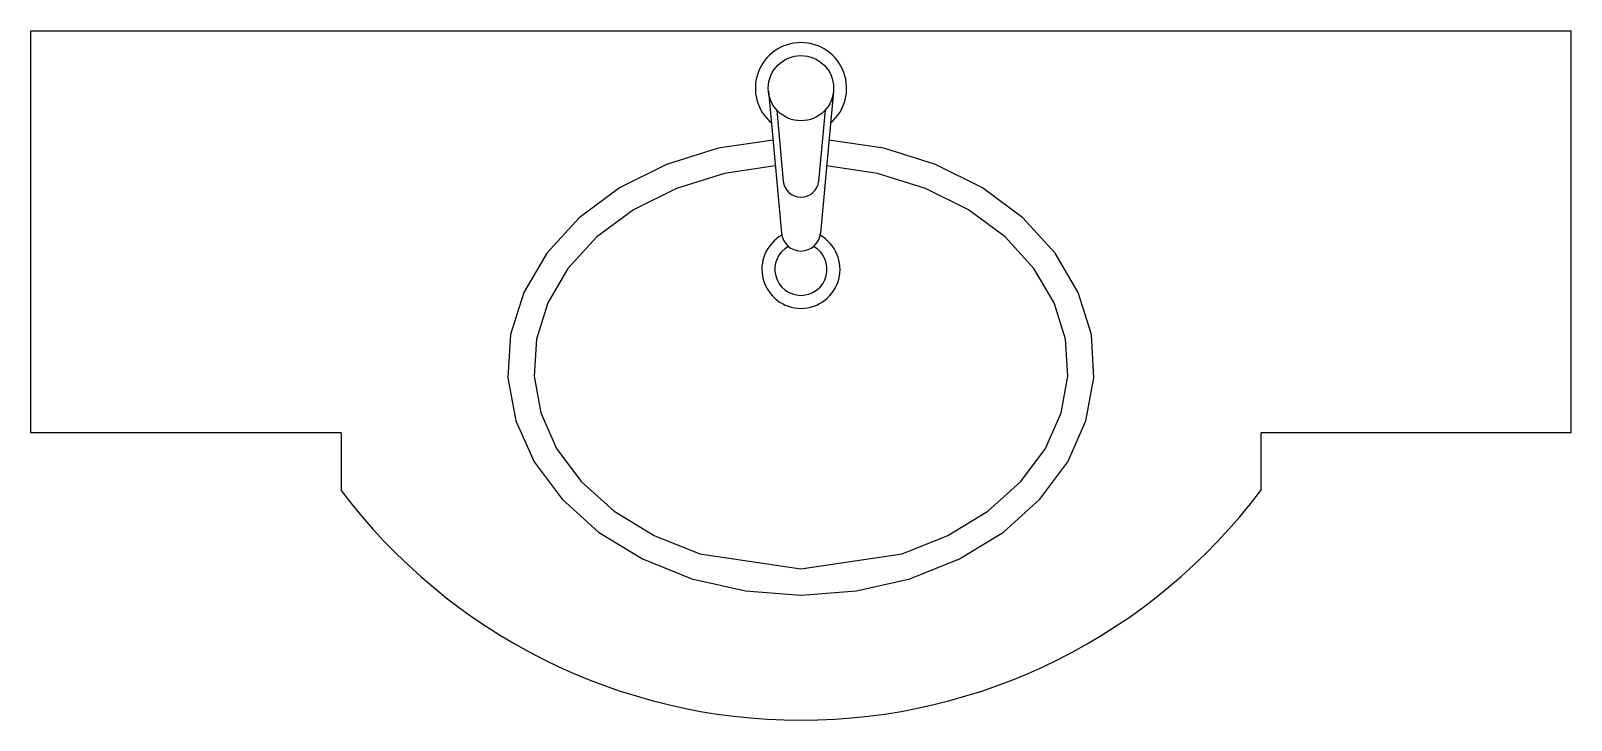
# Model space of a CAD drawing. Header units: inches. Extents: x 0 to 9378, y 0 to 3405.
# Drawn here: x 8038 to 9378, y 758 to 1358 of the extents above; entities that cross this region are included whole.
import ezdxf

# ---------------------------------------------------------------- set-up
doc = ezdxf.new("R2010")
doc.units = ezdxf.units.IN
doc.header["$MEASUREMENT"] = 0

# ---------------------------------------------------------------- blocks, each defined once
blk = doc.blocks.new('A$C6F6B5A09')
for p, q in [((0, 0.25), (0, 0.6)), ((0, 0.6), (1.34, 0.6)), ((1.34, 0.25), (1.34, 0.6)), ((0.6418, 0.5474), (0.6531, 0.4237)), ((0.6982, 0.5474), (0.6869, 0.4237)), ((0.649, 0.531), (0.6546, 0.4692)), ((0.691, 0.531), (0.6854, 0.4692)), ((0.27, 0.25), (0, 0.25)), ((0.27, 0.25), (0.27, 0.2)), ((1.34, 0.25), (1.07, 0.25)), ((1.07, 0.25), (1.07, 0.2))]:
    blk.add_line(p, q)
at = {"extrusion": (0, 0, -1)}
for p, q in [((0.598, 0.4977), (0.553, 0.4837)), ((0.6457, 0.5049), (0.598, 0.4977)), ((0.742, 0.4977), (0.6943, 0.5049)), ((0.787, 0.4837), (0.742, 0.4977)), ((0.553, 0.4837), (0.5122, 0.4633)), ((0.8278, 0.4633), (0.787, 0.4837)), ((0.6034, 0.4757), (0.5617, 0.4628)), ((0.6477, 0.4823), (0.6034, 0.4757)), ((0.7366, 0.4757), (0.6923, 0.4823)), ((0.7783, 0.4628), (0.7366, 0.4757)), ((0.5122, 0.4633), (0.4771, 0.4372)), ((0.5617, 0.4628), (0.5243, 0.4441)), ((0.8157, 0.4441), (0.7783, 0.4628)), ((0.8629, 0.4372), (0.8278, 0.4633)), ((0.5243, 0.4441), (0.4925, 0.4205)), ((0.8475, 0.4205), (0.8157, 0.4441)), ((0.4771, 0.4372), (0.449, 0.4065)), ((0.891, 0.4065), (0.8629, 0.4372)), ((0.4925, 0.4205), (0.4673, 0.3932)), ((0.8727, 0.3932), (0.8475, 0.4205)), ((0.449, 0.4065), (0.4289, 0.3722)), ((0.9111, 0.3722), (0.891, 0.4065)), ((0.4673, 0.3932), (0.4497, 0.3631)), ((0.8903, 0.3631), (0.8727, 0.3932)), ((0.4289, 0.3722), (0.4174, 0.3355)), ((0.4497, 0.3631), (0.4398, 0.3316)), ((0.9002, 0.3316), (0.8903, 0.3631)), ((0.9226, 0.3355), (0.9111, 0.3722)), ((0.4174, 0.3355), (0.4151, 0.2978)), ((0.9249, 0.2978), (0.9226, 0.3355)), ((0.4398, 0.3316), (0.4378, 0.2994)), ((0.9022, 0.2994), (0.9002, 0.3316)), ((0.4151, 0.2978), (0.4221, 0.2605)), ((0.4378, 0.2994), (0.4437, 0.2674)), ((0.8963, 0.2674), (0.9022, 0.2994)), ((0.9179, 0.2605), (0.9249, 0.2978)), ((0.4221, 0.2605), (0.4379, 0.2249)), ((0.4437, 0.2674), (0.4574, 0.2364)), ((0.8826, 0.2364), (0.8963, 0.2674)), ((0.9021, 0.2249), (0.9179, 0.2605)), ((0.4574, 0.2364), (0.4788, 0.2076)), ((0.8612, 0.2076), (0.8826, 0.2364)), ((0.4379, 0.2249), (0.4622, 0.1922)), ((0.8778, 0.1922), (0.9021, 0.2249)), ((0.4788, 0.2076), (0.5074, 0.182)), ((0.8326, 0.182), (0.8612, 0.2076)), ((0.4622, 0.1922), (0.4939, 0.1637)), ((0.8461, 0.1637), (0.8778, 0.1922)), ((0.5074, 0.182), (0.5422, 0.1607)), ((0.7978, 0.1607), (0.8326, 0.182)), ((0.4939, 0.1637), (0.5321, 0.1404)), ((0.8079, 0.1404), (0.8461, 0.1637)), ((0.5422, 0.1607), (0.5819, 0.1448)), ((0.7581, 0.1448), (0.7978, 0.1607)), ((0.5321, 0.1404), (0.5752, 0.1231)), ((0.5819, 0.1448), (0.67, 0.1316)), ((0.67, 0.1316), (0.7581, 0.1448)), ((0.7648, 0.1231), (0.8079, 0.1404)), ((0.5752, 0.1231), (0.6217, 0.1125)), ((0.7183, 0.1125), (0.7648, 0.1231)), ((0.6217, 0.1125), (0.67, 0.1089)), ((0.67, 0.1089), (0.7183, 0.1125))]:
    blk.add_line(p, q, dxfattribs=at)
blk.add_circle((0.67, 0.55), 0.0284)
for centre, radius, start, end in [((0.67, 0.55), 0.0397, 310.3688, 229.6312), ((0.67, 0.4706), 0.0155, 185.2159, 354.7841), ((0.67, 0.3924), 0.034, 119.3941, 60.6059), ((0.67, 0.4253), 0.017, 185.2159, 354.7841), ((0.67, 0.3924), 0.0227, 118.8528, 61.1472), ((0.67, 0.5), 0.5, 216.8699, 323.1301)]:
    blk.add_arc(centre, radius, start, end)

msp = doc.modelspace()

# ---------------------------------------------------------------- block references
at = {"color": 7, "xscale": 1000, "yscale": 1000, "zscale": 1000}
msp.add_blockref('A$C6F6B5A09', (8037.5, 758.1), dxfattribs=at)

doc.saveas('drawing.dxf')
